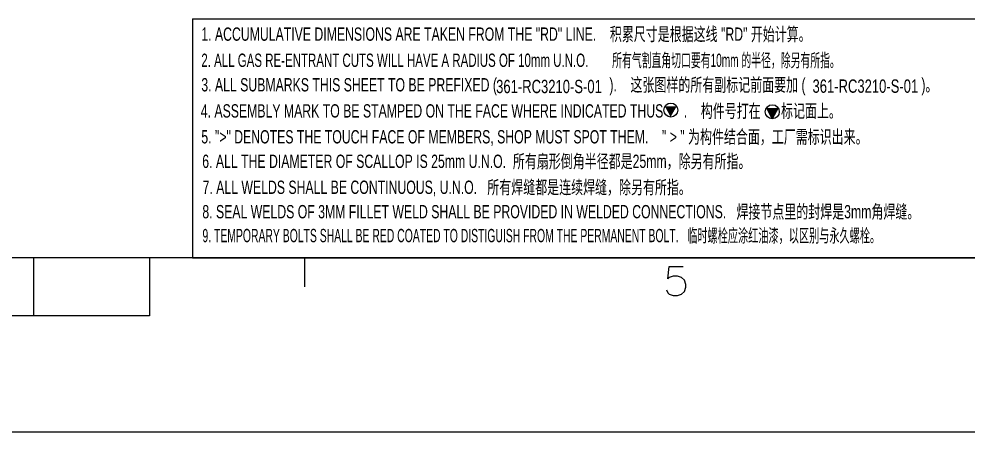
# Model space of a CAD drawing. Header units: millimetres. Extents: x -181 to 239, y -54 to 243.
# Drawn here: x 72.6 to 154.3, y -53.6 to -18.1 of the extents above; entities that cross this region are included whole.
import ezdxf

# ---------------------------------------------------------------- set-up
doc = ezdxf.new("R2010")
doc.units = ezdxf.units.MM
doc.styles.add('Arial', font='ARIAL.TTF', dxfattribs={"height": 0.2})

# ---------------------------------------------------------------- blocks, each defined once
blk = doc.blocks.new('Unknown-234525213-26952')
at = {"linetype": 'Continuous'}
for points in [[(128.656, -26.528), (129.187, -25.604), (128.178, -25.604)], [(137.386, -26.673), (137.917, -25.748), (136.909, -25.748)]]:
    blk.add_hatch(color=7, dxfattribs=at).paths.add_polyline_path(points)
at = {"color": 7, "linetype": 'Continuous'}
for p, q in [((87.532, -18.089), (87.532, -38.639)), ((87.532, -18.089), (155.938, -18.089)), ((155.938, -18.089), (155.938, -38.639)), ((87.532, -38.639), (155.938, -38.639))]:
    blk.add_line(p, q, dxfattribs=at)
at = {"color": 3, "linetype": 'Continuous'}
for p, q in [((136.91, -25.749), (137.383, -26.667)), ((137.917, -25.749), (137.387, -26.672))]:
    blk.add_line(p, q, dxfattribs=at)
at = {"color": 7, "linetype": 'Continuous'}
for centre in [(128.683, -25.928), (137.413, -26.073)]:
    blk.add_circle(centre, 0.6, dxfattribs=at)
at = {"color": 7, "linetype": 'Continuous', "style": 'Arial'}
for s, height, width, p in [('1. ACCUMULATIVE DIMENSIONS ARE TAKEN FROM THE "RD" LINE.    积累尺寸是根据这线 "RD" 开始计算。', 1.14609, 0.65892, (88.282, -19.965)), ('2. ALL GAS RE-ENTRANT CUTS WILL HAVE A RADIUS OF 10mm U.N.O.', 1.14609, 0.617738, (88.282, -22.215)), ('所有气割直角切口要有10mm 的半径，除另有所指。', 1.14609, 0.541875, (123.629, -22.215)), ('3. ALL SUBMARKS THIS SHEET TO BE PREFIXED (                                 ).    这张图样的所有副标记前面要加 (                                  )。', 1.146094, 0.65892, (88.282, -24.325)), ('4. ASSEMBLY MARK TO BE STAMPED ON THE FACE WHERE INDICATED THUS      .    构件号打在      标记面上。', 1.14609, 0.65892, (88.236, -26.573)), ('5. ">" DENOTES THE TOUCH FACE OF MEMBERS, SHOP MUST SPOT THEM.    " > " 为构件结合面，工厂需标识出来。', 1.14609, 0.65892, (88.282, -28.803)), ('6. ALL THE DIAMETER OF SCALLOP IS 25mm U.N.O.  所有扇形倒角半径都是25mm，除另有所指。', 1.14609, 0.65892, (88.362, -30.911)), ('7. ALL WELDS SHALL BE CONTINUOUS, U.N.O.   所有焊缝都是连续焊缝，除另有所指。', 1.14609, 0.65892, (88.389, -33.146)), ('8. SEAL WELDS OF 3MM FILLET WELD SHALL BE PROVIDED IN WELDED CONNECTIONS.   焊接节点里的封焊是3mm角焊缝。', 1.14609, 0.65892, (88.371, -35.248)), ('9. TEMPORARY BOLTS SHALL BE RED COATED TO DISTIGUISH FROM THE PERMANENT BOLT.   临时螺栓应涂红油漆，以区别与永久螺栓。', 1.14609, 0.55892, (88.379, -37.303))]:
    blk.add_text(s, height=height, dxfattribs=dict(at, width=width)).set_placement(p)
at = {"color": 3, "linetype": 'Continuous', "style": 'Arial', "width": 0.7}
for p in [(113.65, -24.473), (140.872, -24.442)]:
    blk.add_text('361-RC3210-S-01', height=1.14609, dxfattribs=at).set_placement(p)
blk = doc.blocks.new('Unknown-234525213-26958')
at = {"color": 7, "linetype": 'Continuous'}
for p, q in [((223.831, -38.639), (-156.169, -38.639)), ((73.831, -38.639), (73.831, -43.639)), ((83.831, -38.639), (83.831, -43.639)), ((97.168, -38.639), (97.168, -41.139)), ((128.42, -40.46), (128.539, -39.389)), ((128.539, -39.389), (129.729, -39.389)), ((128.539, -40.341), (128.42, -40.46)), ((128.896, -40.222), (128.539, -40.341)), ((129.253, -40.222), (128.896, -40.222)), ((129.61, -40.341), (129.253, -40.222)), ((129.848, -40.579), (129.61, -40.341)), ((129.967, -40.937), (129.848, -40.579)), ((128.3, -41.413), (128.42, -41.651)), ((129.61, -41.77), (129.848, -41.532)), ((129.848, -41.532), (129.967, -41.175)), ((129.967, -41.175), (129.967, -40.937)), ((128.42, -41.651), (128.539, -41.77)), ((128.539, -41.77), (128.896, -41.889)), ((128.896, -41.889), (129.253, -41.889)), ((129.253, -41.889), (129.61, -41.77)), ((83.831, -43.639), (-16.169, -43.639)), ((238.831, -53.639), (-181.169, -53.639))]:
    blk.add_line(p, q, dxfattribs=at)

msp = doc.modelspace()

# ---------------------------------------------------------------- block references
for name in ['Unknown-234525213-26958', 'Unknown-234525213-26952']:
    msp.add_blockref(name, (0, 0))

doc.saveas('drawing.dxf')
